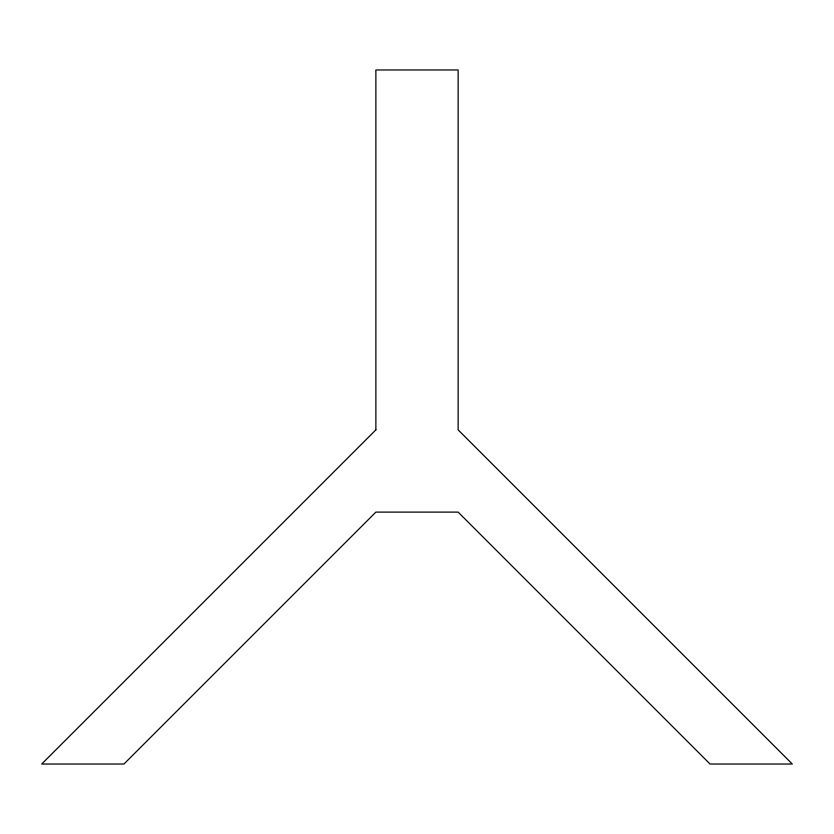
<?xml version="1.0" encoding="UTF-8"?>
<svg xmlns="http://www.w3.org/2000/svg" width="834" height="834" viewBox="0 0 834 834"><rect width="100%" height="100%" fill="white"/><g stroke="black" fill="none" stroke-linecap="round" stroke-linejoin="round"><path stroke-width="1.25" d="M375.873 429.854L41.7 764.027L123.953 764.027L375.873 512.107L458.127 512.107L710.047 764.027L792.3 764.027L458.127 429.854L458.127 69.973L375.873 69.973L375.873 429.854"/></g></svg>
